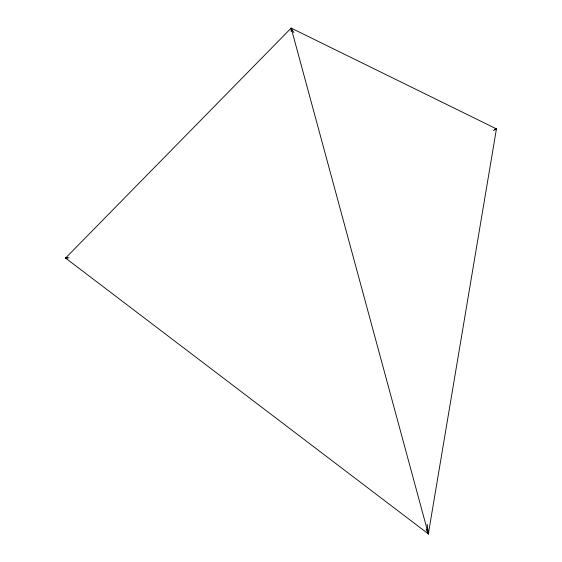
<?xml version="1.0" encoding="UTF-8"?>
<svg xmlns="http://www.w3.org/2000/svg" width="562" height="562" viewBox="0 0 562 562"><rect width="100%" height="100%" fill="white"/><g stroke="black" fill="none" stroke-linecap="round" stroke-linejoin="round"><path stroke-width="0.84" d="M291.151 31.605L291.179 28.1L496.443 128.874L428.349 533.9L65.557 258.084L291.179 28.1L293.891 32.589M495.017 129.899L496.443 128.874L494.736 129.274M493.324 130.496L496.443 128.874L494.82 129.541M67.215 257.494L65.557 258.084L67.307 257.986M67.271 257.691L65.557 258.084L69.063 257.803M426.101 529.137L428.349 533.9L427.204 524.332M427.57 531.392L428.349 533.9L291.179 28.1L291.594 29.807M427.387 530.528L428.349 533.9"/></g></svg>
